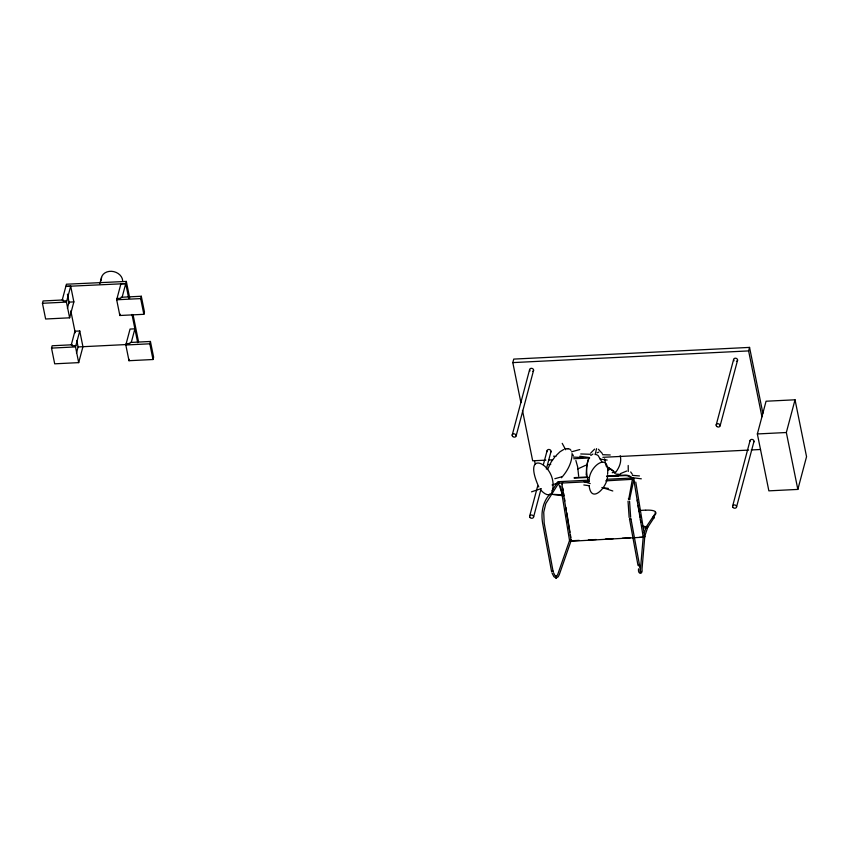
<?xml version="1.0" encoding="UTF-8"?>
<svg xmlns="http://www.w3.org/2000/svg" width="849" height="849" viewBox="0 0 849 849"><rect width="100%" height="100%" fill="white"/><g stroke="black" fill="none" stroke-linecap="round" stroke-linejoin="round"><path stroke-width="1.27" d="M652.679 517.55L653.337 516.786L654.165 517.487L647.585 527.569C645.028 528.449 647.32 524.788 647.681 527.42L644.593 536.823L643.478 537.12M607.576 474.315C609.879 449.673 587.264 467.979 589.333 481.691M558.589 482.805L558.6 482.614M628.037 501.186L629.151 517.497M629.555 501.228L630.658 517.243M551.595 571.642L553.081 571.303L551.595 571.642L542.691 523.557C540.845 513.242 542.5 501.982 550.003 494.044M553.081 571.409L544.198 523.292L543.731 512.17L545.79 503.606L558.897 482.805M586.192 475.005L586.617 467.046L588.017 459.914M630.34 518.697L630.966 518.962L639.499 565.073L638.819 565.593L637.992 565.349L629.523 519.036M630.966 518.962L629.459 519.248M640.39 570.348L643.213 536.939L634.256 482.274M640.411 570.199L640.125 572.014M629.587 499.562L634.001 478.9L633.29 477.976L632.547 478.454L628.663 499.615M629.788 499.265L629.258 498.405L628.324 498.841M607.396 475.673C608.775 484.917 591.562 505.261 589.195 486.169M633.365 479.261L605.708 480.863M100.511 281.624L100.904 279.841M595.138 454.65L596.582 448.633M128.677 298.126L125.748 283.619L65.851 286.41L70.69 286.166L73.863 301.894L69.629 317.813L45.634 319.001L42.45 303.284L43.066 300.96L63.314 299.952L63.049 300.96L66.806 300.769M62.232 300.005L66.434 284.213L126.331 281.422L129.706 298.116M71.305 344.821L74.914 331.227L79.753 330.983L82.937 346.7L78.692 362.629L54.697 363.818L51.513 348.101L52.139 345.776L72.388 344.768L72.123 345.776L75.869 345.585M69.629 317.813L66.445 302.095L70.69 286.166M67.389 308.304L69.034 302.127L73.863 301.894M78.692 362.629L75.519 346.912L79.753 330.983M76.452 353.12L78.097 346.944L76.792 340.502M99.853 283.704L101.53 277.4M117.024 298.455L120.77 298.275L121.046 297.267L141.295 296.259L144.468 311.976L143.852 314.31L119.858 315.499L116.674 299.782L120.908 283.853L125.748 283.619M122.129 297.214L126.331 281.422M119.858 315.499L120.208 314.172M126.172 343.665L129.918 343.474L130.194 342.476L150.432 341.468L153.616 357.185L153 359.52L128.995 360.708L125.822 344.991L130.056 329.062L134.895 328.828L131.277 342.423M143.852 314.31L140.669 298.593L141.295 296.259M128.995 360.708L129.356 359.382M153 359.52L149.817 343.803L150.432 341.468M520.915 402.659L512.807 362.608L513.741 359.095L749.55 347.4L762.88 413.293M512.18 435.166L529.606 369.644M516.15 435.834L533.586 370.302M529.627 516.298L537.672 486.063M543.371 464.636L547.064 450.777M533.596 516.967L540.972 489.247M546.342 469.083L551.033 451.445M716.174 425.052L733.6 359.52M720.143 425.71L737.579 360.188M761.946 416.806L748.616 350.913L749.55 347.4M732.591 506.237L750.028 440.716M736.571 506.906L753.997 441.374M757.361 433.956L766.063 401.227L795.035 399.794L806.55 456.688L797.837 489.417L768.865 490.849L757.361 433.956L786.333 432.512L795.035 399.794M638.512 568.841C637.641 574.752 643.086 574.837 642.024 569.021L644.741 536.897L643.956 535.91M571.228 540.452C569.902 542.999 569.159 538.287 571.112 540.675L559.258 574.72L558.175 576.8L556.297 577.914M644.349 532.694L646.28 526.783L655.46 513.146A12.215 3.364 -6.5 0 0 645.962 510.164M547.732 469.115L551.277 461.814L554.843 456.964M643.128 536.504C644.03 539.699 644.656 534.424 643.277 537.194L571.207 541.238L571.271 540.07M588.559 480.184L558.387 481.68L558.546 483.092M589.185 457.908C585.714 465.103 586.097 473.784 588.368 481.298M551.648 493.036C561.125 466.441 519.684 444.356 538.797 486.976M552.083 490.764L557.613 481.988M643.277 536.101L643.457 537.003L644.731 536.95L635.763 482.062M653.465 517.243L655.566 514.112A12.215 3.364 -6.5 0 0 655.173 512.403M614.729 473.519C618.794 468.637 621.999 462.185 620.205 455.754M571.08 540.717L569.934 540.526L570.04 539.635M590.681 453.101L594.618 449.121M561.454 477.775C567.387 471.163 572.13 462.588 572.088 453.504M556.265 455.425L560.011 451.753L563.64 449.535M607.799 470.134L610.813 468.998L613.721 471.121M654.006 518.007L653.316 518.23M590.777 455.478L592.92 454.077M550.948 493.938C547.701 496.41 543.678 493.089 541.482 490.754M620.513 473.593L626.742 471.004M598.789 452.114L597.102 452.804M577.575 469.03L585.672 465.305M633.131 479.292L632.876 479.261M531.527 491.836L541.206 488.599M552.094 484.97L559.353 482.54M571.483 451.838L579.782 449.556M554.843 478.709L561.603 476.841M612.225 472.681L615.387 472.235M567.45 448.675L569.817 449.11L570.974 450.331M564.872 448.951L568.225 448.59M548.167 464.658L550.736 464.392M42.45 303.284L66.445 302.095M116.674 299.782L140.669 298.593M51.513 348.101L75.519 346.912M78.097 346.944L126.246 344.556M125.822 344.991L149.817 343.803M512.807 362.608L748.616 350.913M545.918 460.137L532.673 460.795L522.485 410.407M548.571 460.009L552.55 459.808M573.744 458.757L589.641 457.972M602.886 457.314L748.616 450.087M751.259 449.959L760.534 449.492M574.306 477.626L587.338 476.989M606.886 476.013L625.129 475.111A8.14 7.068 20.3 0 1 632.59 478.369M574.136 478.104L588.463 477.393M606.706 476.491L624.949 475.589A8.14 7.068 20.3 0 1 631.709 478.083M606.929 479.282L633.174 477.976M558.472 483.208L588.644 481.712M640.337 510.408L645.611 510.143M643.712 527.94L646.354 527.813L646.248 526.847A18.805 17.596 33.9 0 0 642.226 526.125M571.388 540.76L579.23 540.378M588.378 539.922L596.221 539.529M605.369 539.073L613.211 538.691M622.37 538.234L630.213 537.841M639.361 537.396L643.277 537.194M638.873 564.808L639.499 565.073M552.115 573.192L553.888 576.662L555.83 577.893M580.758 453.95L590.257 454.279M602.472 454.703L610.229 454.979M555.639 577.882L556.488 577.914M553.559 456.189L556.137 456.306M573.468 457.102L582.923 457.537M553.728 494.405L562.367 494.797M615.875 474.071L620.64 474.442M632.367 475.376L639.456 475.939M615.716 475.567L618.274 475.896M633.641 477.838L641.324 478.815M551.776 494.309L563.036 495.742M640.507 572.215L640.963 572.566L640.008 568.575M579.814 456.231L589.514 457.59M600.137 459.086L607.194 460.084M583.825 484.97L589.461 485.766M601.877 487.517L608.33 488.419M644.593 536.801L643.415 537.109M583.921 481.553L590.204 483.601M602.748 487.697L612.798 490.987M595.393 454.088L598.099 455.52L601.909 461.93M606.345 466.494L609.561 468.34M598.386 449.248L602.302 453.504M608.362 467.406L611.492 469.879M612.15 470.378L613.869 471.736M630.68 471.938L632.293 474.23M572.661 454.48L573.351 455.733M562.218 443.358L565.678 449.758M562.261 493.81L558.992 484.705M553.537 572.682L555.055 575.696L556.498 576.407L555.724 576.375L556.689 576.195L557.804 574.253L569.541 540.526L571.09 540.622L569.541 540.526L560.627 485.978M535.326 464.085L534.477 460.869M575.866 460.498L577.628 466.748L578.668 476.193M604.594 458.831L606.101 465.783M786.333 432.512L797.837 489.417M133.081 314.809L138.536 341.786M131.977 314.438L137.697 342.688M67.411 294.136L69.236 303.157M70.807 310.883L75.232 332.776M637.217 500.103L637.641 502.704M638.066 505.304L639.127 511.809M639.552 514.409L639.976 517.009M640.401 519.609L640.825 522.209M562.77 488.079L563.195 490.68M563.619 493.28L564.044 495.869M564.468 498.469L564.893 501.069M565.954 507.575L566.379 510.175M566.803 512.775L569.997 532.27M570.422 534.87L570.846 537.47M571.207 541.238L562.165 485.946A8.14 7.068 20.3 0 1 562.643 482.296M639.223 564.84L639.53 566.761L639.361 564.903M628.196 465.475L628.271 471.46M734.056 360.761A2.016 1.624 14.9 0 1 734.459 358.405A2.016 1.624 14.9 0 1 737.325 359.201A2.016 1.624 14.9 0 1 736.423 361.419M750.049 441.14A2.016 1.624 14.9 0 1 752.458 439.485A2.016 1.624 14.9 0 1 753.647 442.138M547.234 451.636A2.016 1.624 14.9 0 1 549.239 449.492A2.016 1.624 14.9 0 1 550.672 452.209M530.063 370.886A2.016 1.624 14.9 0 1 530.328 368.593A2.016 1.624 14.9 0 1 533.13 369.06A2.016 1.624 14.9 0 1 532.864 371.353M101.328 279.671A10.814 8.692 14.9 0 1 111.399 271.298A10.814 8.692 14.9 0 1 122.659 280.605M633.184 479.186A8.14 7.068 20.3 0 1 634.235 481.914M562.261 484.535A8.14 7.068 20.3 0 1 562.303 483.601M633.004 479.664A8.14 7.068 20.3 0 1 633.481 480.534M639.775 566.909L639.456 564.978L639.775 566.909M716.62 426.294A2.016 1.624 14.9 0 0 720.026 426.124A2.016 1.624 14.9 0 0 717.819 423.736A2.016 1.624 14.9 0 0 716.62 426.294M733.048 507.479A2.016 1.624 14.9 0 0 736.454 507.309A2.016 1.624 14.9 0 0 734.247 504.922A2.016 1.624 14.9 0 0 733.048 507.479M530.073 517.54A2.016 1.624 14.9 0 0 533.48 517.37A2.016 1.624 14.9 0 0 531.283 514.982A2.016 1.624 14.9 0 0 530.073 517.54M512.626 436.407A2.016 1.624 14.9 0 0 516.033 436.237A2.016 1.624 14.9 0 0 513.825 433.85A2.016 1.624 14.9 0 0 512.626 436.407"/></g></svg>
